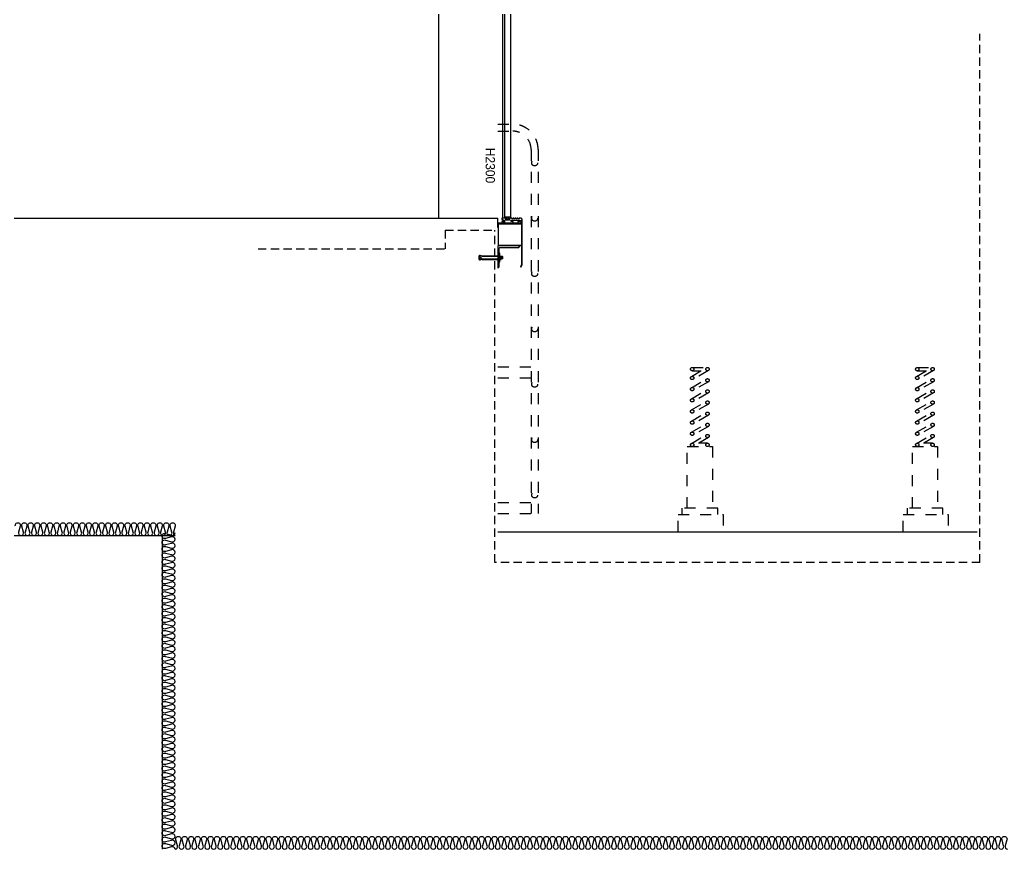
# Model space of a CAD drawing. Header units: millimetres. Extents: x -75040 to 92617, y -36837 to 48530.
# Drawn here: x 12508 to 17857, y -3420 to 1076 of the extents above; entities that cross this region are included whole.
import ezdxf

# ---------------------------------------------------------------- set-up
doc = ezdxf.new("R2010")
doc.units = ezdxf.units.MM
doc.header["$LTSCALE"] = 60
doc.linetypes.add('HID', pattern=[2.3, 1.5, -0.8])
doc.linetypes.add('HIDDEN', pattern=[2, 1, -1])
for name, color, linetype in [('A-CORE-ELEV', 5, 'Continuous'), ('A-ETC-8', 8, 'Continuous'), ('A-FIN', 6, 'Continuous'), ('A-HAT-MATL', 8, 'Continuous'), ('A-WP', 1, 'HID'), ('DOR', 4, 'Continuous'), ('ELE8_3', 8, 'Continuous'), ('STL4', 4, 'Continuous')]:
    doc.layers.add(name, color=color, linetype=linetype)
doc.layers.add('NOPLOT', color=191, linetype='Continuous', plot=False)
doc.styles.add('Gtx', font='')
doc.styles.get('Gtx').set_extended_font_data('Dotum')

# ---------------------------------------------------------------- blocks, each defined once
blk = doc.blocks.new('A$C5c2f2086')
at = {"layer": 'DOR'}
for p, q in [((258.5, 275.7), (258.5, 2599.7)), ((258.5, 2599.7), (288.5, 2599.7)), ((288.5, 2599.7), (288.5, 275.7)), ((288.4, 275.7), (258.4, 275.7)), ((268.3, 275.7), (268.3, 265.8)), ((278.3, 265.8), (278.3, 275.7)), ((268.3, 265.8), (278.3, 265.8))]:
    blk.add_line(p, q, dxfattribs=at)
at = {"layer": 'DOR', "elevation": 0}
for points in [[(-100, 2739.7), (-100, 2569.7), (-97, 2572.7), (-97, 2572.7), (-97, 2572.7), (-97, 2736.7), (-80, 2736.7), (-80, 2739.7)], [(-97, 2572.7), (-100, 2569.7), (248.4, 2569.7), (248.4, 2679.8), (235.5, 2679.8), (235.5, 2676.8), (245.4, 2676.8), (245.4, 2572.7), (-97, 2572.7)]]:
    blk.add_lwpolyline(points, close=True, dxfattribs=at)
at = {"layer": 'ELE8_3'}
for p, q in [((246, 2846.8), (163.9, 2846.8)), ((169.2, 2853.2), (174.2, 2853.2)), ((169.2, 2840.2), (169.2, 2853.2)), ((174.2, 2840.2), (169.2, 2840.2)), ((174.2, 2854.2), (174.2, 2853.2)), ((219.3, 2854.2), (174.2, 2854.2)), ((181.5, 2851.2), (174.2, 2853.2)), ((181.5, 2842.2), (174.2, 2840.2)), ((174.2, 2839.2), (174.2, 2840.2)), ((219.3, 2839.2), (174.2, 2839.2)), ((176.5, 2842.2), (176.5, 2851.2)), ((236.4, 2851.2), (176.5, 2851.2)), ((236.4, 2842.2), (176.5, 2842.2)), ((219.3, 2841.2), (178.9, 2841.2)), ((219.3, 2852.2), (180.1, 2852.2)), ((225.9, 2860.6), (227.1, 2860.6)), ((227.1, 2860.6), (227.1, 2832.6)), ((239.4, 2851.2), (236.4, 2851.2)), ((236.4, 2842.2), (239.4, 2842.2)), ((239.4, 2842.2), (239.4, 2851.2)), ((227.1, 2832.6), (225.9, 2832.6)), ((-100, 269.7), (-100, 2569.7)), ((248.4, 269.7), (248.4, 2569.7)), ((223, 243.1), (223, 121.6)), ((348, 243.1), (223, 243.1)), ((223, 240.1), (348, 240.1)), ((223, 124.6), (348, 124.6)), ((223, 121.6), (348, 121.6)), ((118.6, 45.4), (118.6, 66)), ((135, 61.7), (121.7, 67.5)), ((122.1, 59.9), (123.8, 67.5)), ((132.2, 55.7), (122.9, 58.7)), ((132.2, 55.7), (122.9, 52.7)), ((129.1, 66.8), (125.3, 68.3)), ((129.1, 66.8), (128.6, 65.6)), ((130.9, 64.7), (128.6, 65.6)), ((131.3, 65.9), (130.9, 64.7)), ((135, 64.4), (131.3, 65.9)), ((179.9, 64.4), (135, 64.4)), ((240.9, 61.7), (135, 61.7)), ((179.9, 64.4), (179.9, 62.8)), ((182.1, 62.8), (179.9, 62.8)), ((219.1, 64.4), (182.1, 64.4)), ((182.1, 64.4), (182.1, 62.8)), ((231.1, 79.7), (228.1, 79.7)), ((228.1, 79.7), (228.1, 31.7)), ((231.1, 31.7), (231.1, 79.7)), ((232.1, 65), (238.3, 65)), ((232.2, 60.8), (238.3, 60.8)), ((239.3, 48.5), (239.3, 62.9)), ((246.7, 61.7), (239.3, 61.7)), ((247.8, 60.6), (239.3, 60.6)), ((247.8, 60.6), (246.7, 61.7)), ((246.7, 49.7), (246.7, 61.7)), ((247.8, 50.8), (247.8, 60.6)), ((135, 49.7), (121.7, 43.9)), ((123.8, 43.9), (122.1, 51.5)), ((129.1, 44.6), (125.3, 43.1)), ((130.9, 46.7), (128.6, 45.8)), ((129.1, 44.6), (128.6, 45.8)), ((131.3, 45.5), (130.9, 46.7)), ((135, 47), (131.3, 45.5)), ((135, 49.7), (240.9, 49.7)), ((135, 47), (179.9, 47)), ((179.9, 47), (179.9, 48.6)), ((182.1, 48.6), (179.9, 48.6)), ((182.1, 47), (182.1, 48.6)), ((182.1, 47), (219.1, 47)), ((231.1, 31.7), (228.1, 31.7)), ((232.1, 46.4), (238.3, 46.4)), ((232.2, 50.6), (238.3, 50.6)), ((247.8, 50.8), (239.3, 50.8)), ((246.7, 49.7), (239.3, 49.7)), ((247.8, 50.8), (246.7, 49.7))]:
    blk.add_line(p, q, dxfattribs=at)
for centre, radius, start, end in [((120.8, 65.5), 2.18, 66.5713, 180), ((123.2, 59.7), 1.09, 167.4712, 252.3499), ((124.9, 67.3), 1.09, 68.1986, 167.4712), ((235.2, 62.2), 4.14, 137.6649, 170.3543), ((235.2, 63.6), 4.14, 189.6457, 222.5519), ((244.3, 55.7), 13.1, 157.1519, 202.8481), ((235.2, 62.2), 4.14, 9.6457, 42.3351), ((235.2, 63.6), 4.14, 317.4481, 350.3543), ((226.2, 55.7), 13.1, 337.1519, 22.8481), ((120.8, 45.9), 2.18, 180, 293.4287), ((123.2, 51.7), 1.09, 107.6501, 192.5288), ((124.9, 44.1), 1.09, 192.5288, 291.8014), ((235.2, 47.8), 4.14, 137.4481, 170.3543), ((235.2, 49.2), 4.14, 189.6457, 222.3351), ((235.2, 47.8), 4.14, 9.6457, 42.5519), ((235.2, 49.2), 4.14, 317.6649, 350.3543)]:
    blk.add_arc(centre, radius, start, end, dxfattribs=at)
at = {"layer": 'NOPLOT'}
blk.add_line((-79.9, 2719.7), (220.1, 2719.7), dxfattribs=at)
at = {"layer": 'STL4', "elevation": 0}
for points in [[(231.6, 2808.4), (231, 2808.7), (230.5, 2809), (230, 2809.3), (229.5, 2809.7), (228.8, 2810.3), (228.2, 2811), (227.8, 2811.5), (227.5, 2812), (227.2, 2812.5), (226.9, 2813.1), (226.5, 2813.8), (226.3, 2814.8), (226, 2815.7), (226, 2816.6), (225.9, 2817.2), (225.9, 2870.7), (220.1, 2876.6), (220.1, 2801.6), (283, 2801.6), (277.1, 2807.4), (235.7, 2807.4), (235.1, 2807.5), (234.2, 2807.5), (233.3, 2807.8), (232.4, 2808)], [(248.1, 2796.6), (342.4, 2796.6), (342.4, 2774.2), (346.4, 2774.2), (346.4, 2800.6), (244.1, 2800.6), (244.1, 2689.7), (248.1, 2689.7)], [(349.2, 2797.2), (347.4, 2797.2), (347.4, 2584), (336, 2572.6), (337.3, 2571.3), (349.2, 2583.2)], [(251.2, 2707.3), (249.3, 2707.3), (249.3, 2666), (251.2, 2666)], [(302.9, 251.6), (293, 251.6), (293, 258.6), (339.4, 258.6), (339.4, 251.6), (329.5, 251.6), (329.5, 244.7), (347.4, 244.7), (347.4, 259.9), (352.4, 259.9), (352.4, 264.8), (347.5, 269.7), (336.3, 269.7), (336.3, 266.8), (331.3, 266.8), (331.3, 269.7), (325.4, 269.7), (325.4, 266.8), (320.4, 266.8), (320.4, 269.7), (314.5, 269.7), (314.5, 266.8), (309.5, 266.8), (309.5, 269.7), (303.6, 269.7), (303.6, 266.8), (298.6, 266.8), (298.6, 269.7), (283.4, 269.7), (283.4, 258.6), (263.4, 258.6), (263.4, 269.7), (242.4, 269.7), (242.4, 262.7), (247.3, 262.7), (247.3, 251.7), (242.4, 251.7), (242.4, 244.7), (252.3, 244.7), (252.3, 259.7), (257.3, 259.7), (257.3, 244.7), (302.9, 244.7)], [(352.3, 258.9), (348.4, 258.9), (348.4, 239.7), (348.4, 17.5), (342.7, 7.7), (345.9, 5.5), (352.3, 16.4)]]:
    blk.add_lwpolyline(points, close=True, dxfattribs=at)
blk.add_lwpolyline([(340.1, 119.7), (220.1, 119.7), (220.1, 0), (228.1, 6), (228.1, 105.7, -0.416885), (234.2, 111.7), (334.1, 111.7)], format="xyb", close=True, dxfattribs=at)
at = {"layer": 'NOPLOT', "color": 1, "style": 'Gtx'}
blk.add_text('H2300', height=50, rotation=270, dxfattribs=at).set_placement((154.6, 651.9))
blk = doc.blocks.new('A$C42d741ba')
at = {"layer": 'A-CORE-ELEV', "linetype": 'HIDDEN'}
for p, q in [((71.8, 842.2), (154.9, 890.2)), ((76.3, 891.4), (159.4, 891.4)), ((76.3, 873.2), (125.6, 873.2)), ((163.9, 874.5), (80.8, 826.5)), ((71.8, 781.7), (154.9, 829.7)), ((163.9, 814), (80.8, 766)), ((71.8, 721.3), (154.9, 769.2)), ((163.9, 753.5), (80.8, 705.6)), ((71.8, 660.8), (154.9, 708.8)), ((71.8, 600.3), (154.9, 648.3)), ((163.9, 693.1), (80.8, 645.1)), ((163.9, 632.6), (80.8, 584.6)), ((71.8, 539.9), (154.9, 587.9)), ((163.9, 572.2), (80.8, 524.2)), ((71.8, 479.4), (154.9, 527.4)), ((163.9, 511.7), (80.8, 463.7)), ((49.9, 128.2), (49.9, 462.5)), ((49.9, 462.5), (185.8, 462.5)), ((159.4, 480.6), (110.1, 480.6)), ((185.8, 462.5), (185.8, 128.2)), ((214.9, 128.2), (20.8, 128.2)), ((20.8, 128.2), (20.8, 94.5)), ((214.9, 94.5), (214.9, 128.2)), ((0, 0), (0, 94.5)), ((0, 94.5), (244.2, 94.5)), ((244.2, 94.5), (244.2, 0))]:
    blk.add_line(p, q, dxfattribs=at)
for centre in [(76.3, 882.3), (159.4, 882.3), (76.3, 834.3), (159.4, 821.8), (76.3, 773.9), (159.4, 761.4), (76.3, 713.4), (159.4, 700.9), (76.3, 652.9), (159.4, 640.5), (76.3, 592.5), (159.4, 580), (76.3, 532), (159.4, 519.6), (76.3, 471.6), (159.4, 471.6)]:
    blk.add_circle(centre, 9.07, dxfattribs=at)

msp = doc.modelspace()

# ---------------------------------------------------------------- linework, layer by layer
at = {"layer": 'A-ETC-8', "linetype": 'HIDDEN'}
for p, q in [((15100, 510), (15181, 510)), ((15100, 472), (15181, 472)), ((15281, 372), (15281, -1600)), ((15319, 372), (15319, -1600)), ((15100, -804.9), (15281, -804.9)), ((15100, -864.9), (15281, -864.9)), ((15100, -1540), (15281, -1540)), ((15100, -1600), (15319, -1600))]:
    msp.add_line(p, q, dxfattribs=at)
for centre in [(15300, 300), (15300, 0), (15300, -300), (15300, -600), (15300, -900), (15300, -1200), (15300, -1500)]:
    msp.add_circle(centre, 16, dxfattribs=at)
for radius in [138, 100]:
    msp.add_arc((15181, 372), radius, 0, 90, dxfattribs=at)
at = {"layer": 'A-FIN'}
for p, q in [((11800, 0), (15100, 0)), ((15100, -50), (15100, 0)), ((15100, -1700), (17700, -1700))]:
    msp.add_line(p, q, dxfattribs=at)
at = {"layer": 'A-HAT-MATL'}
for p, q in [((9868.4, -1720), (13350, -1720)), ((13280, -1720), (13280, -3420))]:
    msp.add_line(p, q, dxfattribs=at)
at = {"layer": 'A-HAT-MATL', "elevation": 0}
for points in [[(12484.4, -1669, -1.449198), (12510.6, -1669), (12501.9, -1701, 0.524856), (12515, -1720, 0.524856), (12528.1, -1701), (12519.4, -1669, -1.449198), (12545.6, -1669), (12536.9, -1701, 0.524856), (12550, -1720, 0.524856), (12563.1, -1701), (12554.4, -1669, -1.449198), (12580.6, -1669), (12571.9, -1701, 0.524856), (12585, -1720, 0.524856), (12598.1, -1701), (12589.4, -1669, -1.449198), (12615.6, -1669), (12606.9, -1701, 0.524856), (12620, -1720, 0.524856), (12633.1, -1701), (12624.4, -1669, -1.449198), (12650.6, -1669), (12641.9, -1701, 0.524856), (12655, -1720, 0.524856), (12668.1, -1701), (12659.4, -1669, -1.449198), (12685.6, -1669), (12676.9, -1701, 0.524856), (12690, -1720, 0.524856), (12703.1, -1701), (12694.4, -1669, -1.449198), (12720.6, -1669), (12711.9, -1701, 0.524856), (12725, -1720, 0.524856), (12738.1, -1701), (12729.4, -1669, -1.449198), (12755.6, -1669), (12746.9, -1701, 0.524856), (12760, -1720, 0.524856), (12773.1, -1701), (12764.4, -1669, -1.449198), (12790.6, -1669), (12781.9, -1701, 0.524856), (12795, -1720, 0.524856), (12808.1, -1701), (12799.4, -1669, -1.449198), (12825.6, -1669), (12816.9, -1701, 0.524856), (12830, -1720, 0.524856), (12843.1, -1701), (12834.4, -1669, -1.449198), (12860.6, -1669), (12851.9, -1701, 0.524856), (12865, -1720, 0.524856), (12878.1, -1701), (12869.4, -1669, -1.449198), (12895.6, -1669), (12886.9, -1701, 0.524856), (12900, -1720, 0.524856), (12913.1, -1701), (12904.4, -1669, -1.449198), (12930.6, -1669), (12921.9, -1701, 0.524856), (12935, -1720, 0.524856), (12948.1, -1701), (12939.4, -1669, -1.449198), (12965.6, -1669), (12956.9, -1701, 0.524856), (12970, -1720, 0.524856), (12983.1, -1701), (12974.4, -1669, -1.449198), (13000.6, -1669), (12991.9, -1701, 0.524856), (13005, -1720, 0.524856), (13018.1, -1701), (13009.4, -1669, -1.449198), (13035.6, -1669), (13026.9, -1701, 0.524856), (13040, -1720, 0.524856), (13053.1, -1701), (13044.4, -1669, -1.449198), (13070.6, -1669), (13061.9, -1701, 0.524856), (13075, -1720, 0.524856), (13088.1, -1701), (13079.4, -1669, -1.449198), (13105.6, -1669), (13096.9, -1701, 0.524856), (13110, -1720, 0.524856), (13123.1, -1701), (13114.4, -1669, -1.449198), (13140.6, -1669), (13131.9, -1701, 0.524856), (13145, -1720, 0.524856), (13158.1, -1701), (13149.4, -1669, -1.449198), (13175.6, -1669), (13166.9, -1701, 0.524856), (13180, -1720, 0.524856), (13193.1, -1701), (13184.4, -1669, -1.449198), (13210.6, -1669), (13201.9, -1701, 0.524856), (13215, -1720, 0.524856), (13228.1, -1701), (13219.4, -1669, -1.449198), (13245.6, -1669), (13236.9, -1701, 0.524856), (13250, -1720, 0.524856), (13263.1, -1701), (13254.4, -1669, -1.449198), (13280.6, -1669), (13271.9, -1701, 0.524856), (13285, -1720, 0.524856), (13298.1, -1701), (13289.4, -1669, -1.449198), (13315.6, -1669), (13306.9, -1701, 0.524856), (13320, -1720, 0.524856), (13333.1, -1701), (13324.4, -1669, -1.449198), (13350.6, -1669), (13341.9, -1701, 0.413464), (13350, -1719.1)], [(13350, -3420, 0.524856), (13331, -3406.9), (13299, -3415.6, -1.449198), (13299, -3389.4), (13331, -3398.1, 0.524856), (13350, -3385, 0.524856), (13331, -3371.9), (13299, -3380.6, -1.449198), (13299, -3354.4), (13331, -3363.1, 0.524856), (13350, -3350, 0.524856), (13331, -3336.9), (13299, -3345.6, -1.449198), (13299, -3319.4), (13331, -3328.1, 0.524856), (13350, -3315, 0.524856), (13331, -3301.9), (13299, -3310.6, -1.449198), (13299, -3284.4), (13331, -3293.1, 0.524856), (13350, -3280, 0.524856), (13331, -3266.9), (13299, -3275.6, -1.449198), (13299, -3249.4), (13331, -3258.1, 0.524856), (13350, -3245, 0.524856), (13331, -3231.9), (13299, -3240.6, -1.449198), (13299, -3214.4), (13331, -3223.1, 0.524856), (13350, -3210, 0.524856), (13331, -3196.9), (13299, -3205.6, -1.449198), (13299, -3179.4), (13331, -3188.1, 0.524856), (13350, -3175, 0.524856), (13331, -3161.9), (13299, -3170.6, -1.449198), (13299, -3144.4), (13331, -3153.1, 0.524856), (13350, -3140, 0.524856), (13331, -3126.9), (13299, -3135.6, -1.449198), (13299, -3109.4), (13331, -3118.1, 0.524856), (13350, -3105, 0.524856), (13331, -3091.9), (13299, -3100.6, -1.449198), (13299, -3074.4), (13331, -3083.1, 0.524856), (13350, -3070, 0.524856), (13331, -3056.9), (13299, -3065.6, -1.449198), (13299, -3039.4), (13331, -3048.1, 0.524856), (13350, -3035, 0.524856), (13331, -3021.9), (13299, -3030.6, -1.449198), (13299, -3004.4), (13331, -3013.1, 0.524856), (13350, -3000, 0.524856), (13331, -2986.9), (13299, -2995.6, -1.449198), (13299, -2969.4), (13331, -2978.1, 0.524856), (13350, -2965, 0.524856), (13331, -2951.9), (13299, -2960.6, -1.449198), (13299, -2934.4), (13331, -2943.1, 0.524856), (13350, -2930, 0.524856), (13331, -2916.9), (13299, -2925.6, -1.449198), (13299, -2899.4), (13331, -2908.1, 0.524856), (13350, -2895, 0.524856), (13331, -2881.9), (13299, -2890.6, -1.449198), (13299, -2864.4), (13331, -2873.1, 0.524856), (13350, -2860, 0.524856), (13331, -2846.9), (13299, -2855.6, -1.449198), (13299, -2829.4), (13331, -2838.1, 0.524856), (13350, -2825, 0.524856), (13331, -2811.9), (13299, -2820.6, -1.449198), (13299, -2794.4), (13331, -2803.1, 0.524856), (13350, -2790, 0.524856), (13331, -2776.9), (13299, -2785.6, -1.449198), (13299, -2759.4), (13331, -2768.1, 0.524856), (13350, -2755, 0.524856), (13331, -2741.9), (13299, -2750.6, -1.449198), (13299, -2724.4), (13331, -2733.1, 0.524856), (13350, -2720, 0.524856), (13331, -2706.9), (13299, -2715.6, -1.449198), (13299, -2689.4), (13331, -2698.1, 0.524856), (13350, -2685, 0.524856), (13331, -2671.9), (13299, -2680.6, -1.449198), (13299, -2654.4), (13331, -2663.1, 0.524856), (13350, -2650, 0.524856), (13331, -2636.9), (13299, -2645.6, -1.449198), (13299, -2619.4), (13331, -2628.1, 0.524856), (13350, -2615, 0.524856), (13331, -2601.9), (13299, -2610.6, -1.449198), (13299, -2584.4), (13331, -2593.1, 0.524856), (13350, -2580, 0.524856), (13331, -2566.9), (13299, -2575.6, -1.449198), (13299, -2549.4), (13331, -2558.1, 0.524856), (13350, -2545, 0.524856), (13331, -2531.9), (13299, -2540.6, -1.449198), (13299, -2514.4), (13331, -2523.1, 0.524856), (13350, -2510, 0.524856), (13331, -2496.9), (13299, -2505.6, -1.449198), (13299, -2479.4), (13331, -2488.1, 0.524856), (13350, -2475, 0.524856), (13331, -2461.9), (13299, -2470.6, -1.449198), (13299, -2444.4), (13331, -2453.1, 0.524856), (13350, -2440, 0.524856), (13331, -2426.9), (13299, -2435.6, -1.449198), (13299, -2409.4), (13331, -2418.1, 0.524856), (13350, -2405, 0.524856), (13331, -2391.9), (13299, -2400.6, -1.449198), (13299, -2374.4), (13331, -2383.1, 0.524856), (13350, -2370, 0.524856), (13331, -2356.9), (13299, -2365.6, -1.449198), (13299, -2339.4), (13331, -2348.1, 0.524856), (13350, -2335, 0.524856), (13331, -2321.9), (13299, -2330.6, -1.449198), (13299, -2304.4), (13331, -2313.1, 0.524856), (13350, -2300, 0.524856), (13331, -2286.9), (13299, -2295.6, -1.449198), (13299, -2269.4), (13331, -2278.1, 0.524856), (13350, -2265, 0.524856), (13331, -2251.9), (13299, -2260.6, -1.449198), (13299, -2234.4), (13331, -2243.1, 0.524856), (13350, -2230, 0.524856), (13331, -2216.9), (13299, -2225.6, -1.449198), (13299, -2199.4), (13331, -2208.1, 0.524856), (13350, -2195, 0.524856), (13331, -2181.9), (13299, -2190.6, -1.449198), (13299, -2164.4), (13331, -2173.1, 0.524856), (13350, -2160, 0.524856), (13331, -2146.9), (13299, -2155.6, -1.449198), (13299, -2129.4), (13331, -2138.1, 0.524856), (13350, -2125, 0.524856), (13331, -2111.9), (13299, -2120.6, -1.449198), (13299, -2094.4), (13331, -2103.1, 0.524856), (13350, -2090, 0.524856), (13331, -2076.9), (13299, -2085.6, -1.449198), (13299, -2059.4), (13331, -2068.1, 0.524856), (13350, -2055, 0.524856), (13331, -2041.9), (13299, -2050.6, -1.449198), (13299, -2024.4), (13331, -2033.1, 0.524856), (13350, -2020, 0.524856), (13331, -2006.9), (13299, -2015.6, -1.449198), (13299, -1989.4), (13331, -1998.1, 0.524856), (13350, -1985, 0.524856), (13331, -1971.9), (13299, -1980.6, -1.449198), (13299, -1954.4), (13331, -1963.1, 0.524856), (13350, -1950, 0.524856), (13331, -1936.9), (13299, -1945.6, -1.449198), (13299, -1919.4), (13331, -1928.1, 0.524856), (13350, -1915, 0.524856), (13331, -1901.9), (13299, -1910.6, -1.449198), (13299, -1884.4), (13331, -1893.1, 0.524856), (13350, -1880, 0.524856), (13331, -1866.9), (13299, -1875.6, -1.449198), (13299, -1849.4), (13331, -1858.1, 0.524856), (13350, -1845, 0.524856), (13331, -1831.9), (13299, -1840.6, -1.449198), (13299, -1814.4), (13331, -1823.1, 0.524856), (13350, -1810, 0.524856), (13331, -1796.9), (13299, -1805.6, -1.449198), (13299, -1779.4), (13331, -1788.1, 0.524856), (13350, -1775, 0.524856), (13331, -1761.9), (13299, -1770.6, -1.449198), (13299, -1744.4), (13331, -1753.1, 0.524856), (13350, -1740, 0.524856), (13331, -1726.9), (13299, -1735.6, -1.449198), (13299, -1709.4), (13331, -1718.1, 0.524856), (13350, -1705)]]:
    msp.add_lwpolyline(points, format="xyb", dxfattribs=at)
at = {"layer": 'A-HAT-MATL'}
msp.add_lwpolyline([(13350, -3420, 0.524856), (13363.1, -3401), (13354.4, -3369, -1.449198), (13380.6, -3369), (13371.9, -3401, 0.524856), (13385, -3420, 0.524856), (13398.1, -3401), (13389.4, -3369, -1.449198), (13415.6, -3369), (13406.9, -3401, 0.524856), (13420, -3420, 0.524856), (13433.1, -3401), (13424.4, -3369, -1.449198), (13450.6, -3369), (13441.9, -3401, 0.524856), (13455, -3420, 0.524856), (13468.1, -3401), (13459.4, -3369, -1.449198), (13485.6, -3369), (13476.9, -3401, 0.524856), (13490, -3420, 0.524856), (13503.1, -3401), (13494.4, -3369, -1.449198), (13520.6, -3369), (13511.9, -3401, 0.524856), (13525, -3420, 0.524856), (13538.1, -3401), (13529.4, -3369, -1.449198), (13555.6, -3369), (13546.9, -3401, 0.524856), (13560, -3420, 0.524856), (13573.1, -3401), (13564.4, -3369, -1.449198), (13590.6, -3369), (13581.9, -3401, 0.524856), (13595, -3420, 0.524856), (13608.1, -3401), (13599.4, -3369, -1.449198), (13625.6, -3369), (13616.9, -3401, 0.524856), (13630, -3420, 0.524856), (13643.1, -3401), (13634.4, -3369, -1.449198), (13660.6, -3369), (13651.9, -3401, 0.524856), (13665, -3420, 0.524856), (13678.1, -3401), (13669.4, -3369, -1.449198), (13695.6, -3369), (13686.9, -3401, 0.524856), (13700, -3420, 0.524856), (13713.1, -3401), (13704.4, -3369, -1.449198), (13730.6, -3369), (13721.9, -3401, 0.524856), (13735, -3420, 0.524856), (13748.1, -3401), (13739.4, -3369, -1.449198), (13765.6, -3369), (13756.9, -3401, 0.524856), (13770, -3420, 0.524856), (13783.1, -3401), (13774.4, -3369, -1.449198), (13800.6, -3369), (13791.9, -3401, 0.524856), (13805, -3420, 0.524856), (13818.1, -3401), (13809.4, -3369, -1.449198), (13835.6, -3369), (13826.9, -3401, 0.524856), (13840, -3420, 0.524856), (13853.1, -3401), (13844.4, -3369, -1.449198), (13870.6, -3369), (13861.9, -3401, 0.524856), (13875, -3420, 0.524856), (13888.1, -3401), (13879.4, -3369, -1.449198), (13905.6, -3369), (13896.9, -3401, 0.524856), (13910, -3420, 0.524856), (13923.1, -3401), (13914.4, -3369, -1.449198), (13940.6, -3369), (13931.9, -3401, 0.524856), (13945, -3420, 0.524856), (13958.1, -3401), (13949.4, -3369, -1.449198), (13975.6, -3369), (13966.9, -3401, 0.524856), (13980, -3420, 0.524856), (13993.1, -3401), (13984.4, -3369, -1.449198), (14010.6, -3369), (14001.9, -3401, 0.524856), (14015, -3420, 0.524856), (14028.1, -3401), (14019.4, -3369, -1.449198), (14045.6, -3369), (14036.9, -3401, 0.524856), (14050, -3420, 0.524856), (14063.1, -3401), (14054.4, -3369, -1.449198), (14080.6, -3369), (14071.9, -3401, 0.524856), (14085, -3420, 0.524856), (14098.1, -3401), (14089.4, -3369, -1.449198), (14115.6, -3369), (14106.9, -3401, 0.524856), (14120, -3420, 0.524856), (14133.1, -3401), (14124.4, -3369, -1.449198), (14150.6, -3369), (14141.9, -3401, 0.524856), (14155, -3420, 0.524856), (14168.1, -3401), (14159.4, -3369, -1.449198), (14185.6, -3369), (14176.9, -3401, 0.524856), (14190, -3420, 0.524856), (14203.1, -3401), (14194.4, -3369, -1.449198), (14220.6, -3369), (14211.9, -3401, 0.524856), (14225, -3420, 0.524856), (14238.1, -3401), (14229.4, -3369, -1.449198), (14255.6, -3369), (14246.9, -3401, 0.524856), (14260, -3420, 0.524856), (14273.1, -3401), (14264.4, -3369, -1.449198), (14290.6, -3369), (14281.9, -3401, 0.524856), (14295, -3420, 0.524856), (14308.1, -3401), (14299.4, -3369, -1.449198), (14325.6, -3369), (14316.9, -3401, 0.524856), (14330, -3420, 0.524856), (14343.1, -3401), (14334.4, -3369, -1.449198), (14360.6, -3369), (14351.9, -3401, 0.524856), (14365, -3420, 0.524856), (14378.1, -3401), (14369.4, -3369, -1.449198), (14395.6, -3369), (14386.9, -3401, 0.524856), (14400, -3420, 0.524856), (14413.1, -3401), (14404.4, -3369, -1.449198), (14430.6, -3369), (14421.9, -3401, 0.524856), (14435, -3420, 0.524856), (14448.1, -3401), (14439.4, -3369, -1.449198), (14465.6, -3369), (14456.9, -3401, 0.524856), (14470, -3420, 0.524856), (14483.1, -3401), (14474.4, -3369, -1.449198), (14500.6, -3369), (14491.9, -3401, 0.524856), (14505, -3420, 0.524856), (14518.1, -3401), (14509.4, -3369, -1.449198), (14535.6, -3369), (14526.9, -3401, 0.524856), (14540, -3420, 0.524856), (14553.1, -3401), (14544.4, -3369, -1.449198), (14570.6, -3369), (14561.9, -3401, 0.524856), (14575, -3420, 0.524856), (14588.1, -3401), (14579.4, -3369, -1.449198), (14605.6, -3369), (14596.9, -3401, 0.524856), (14610, -3420, 0.524856), (14623.1, -3401), (14614.4, -3369, -1.449198), (14640.6, -3369), (14631.9, -3401, 0.524856), (14645, -3420, 0.524856), (14658.1, -3401), (14649.4, -3369, -1.449198), (14675.6, -3369), (14666.9, -3401, 0.524856), (14680, -3420, 0.524856), (14693.1, -3401), (14684.4, -3369, -1.449198), (14710.6, -3369), (14701.9, -3401, 0.524856), (14715, -3420, 0.524856), (14728.1, -3401), (14719.4, -3369, -1.449198), (14745.6, -3369), (14736.9, -3401, 0.524856), (14750, -3420, 0.524856), (14763.1, -3401), (14754.4, -3369, -1.449198), (14780.6, -3369), (14771.9, -3401, 0.524856), (14785, -3420, 0.524856), (14798.1, -3401), (14789.4, -3369, -1.449198), (14815.6, -3369), (14806.9, -3401, 0.524856), (14820, -3420, 0.524856), (14833.1, -3401), (14824.4, -3369, -1.449198), (14850.6, -3369), (14841.9, -3401, 0.524856), (14855, -3420, 0.524856), (14868.1, -3401), (14859.4, -3369, -1.449198), (14885.6, -3369), (14876.9, -3401, 0.524856), (14890, -3420, 0.524856), (14903.1, -3401), (14894.4, -3369, -1.449198), (14920.6, -3369), (14911.9, -3401, 0.524856), (14925, -3420, 0.524856), (14938.1, -3401), (14929.4, -3369, -1.449198), (14955.6, -3369), (14946.9, -3401, 0.524856), (14960, -3420, 0.524856), (14973.1, -3401), (14964.4, -3369, -1.449198), (14990.6, -3369), (14981.9, -3401, 0.524856), (14995, -3420, 0.524856), (15008.1, -3401), (14999.4, -3369, -1.449198), (15025.6, -3369), (15016.9, -3401, 0.524856), (15030, -3420, 0.524856), (15043.1, -3401), (15034.4, -3369, -1.449198), (15060.6, -3369), (15051.9, -3401, 0.524856), (15065, -3420, 0.524856), (15078.1, -3401), (15069.4, -3369, -1.449198), (15095.6, -3369), (15086.9, -3401, 0.524856), (15100, -3420, 0.524856), (15113.1, -3401), (15104.4, -3369, -1.449198), (15130.6, -3369), (15121.9, -3401, 0.524856), (15135, -3420, 0.524856), (15148.1, -3401), (15139.4, -3369, -1.449198), (15165.6, -3369), (15156.9, -3401, 0.524856), (15170, -3420, 0.524856), (15183.1, -3401), (15174.4, -3369, -1.449198), (15200.6, -3369), (15191.9, -3401, 0.524856), (15205, -3420, 0.524856), (15218.1, -3401), (15209.4, -3369, -1.449198), (15235.6, -3369), (15226.9, -3401, 0.524856), (15240, -3420, 0.524856), (15253.1, -3401), (15244.4, -3369, -1.449198), (15270.6, -3369), (15261.9, -3401, 0.524856), (15275, -3420, 0.524856), (15288.1, -3401), (15279.4, -3369, -1.449198), (15305.6, -3369), (15296.9, -3401, 0.524856), (15310, -3420, 0.524856), (15323.1, -3401), (15314.4, -3369, -1.449198), (15340.6, -3369), (15331.9, -3401, 0.524856), (15345, -3420, 0.524856), (15358.1, -3401), (15349.4, -3369, -1.449198), (15375.6, -3369), (15366.9, -3401, 0.524856), (15380, -3420, 0.524856), (15393.1, -3401), (15384.4, -3369, -1.449198), (15410.6, -3369), (15401.9, -3401, 0.524856), (15415, -3420, 0.524856), (15428.1, -3401), (15419.4, -3369, -1.449198), (15445.6, -3369), (15436.9, -3401, 0.524856), (15450, -3420, 0.524856), (15463.1, -3401), (15454.4, -3369, -1.449198), (15480.6, -3369), (15471.9, -3401, 0.524856), (15485, -3420, 0.524856), (15498.1, -3401), (15489.4, -3369, -1.449198), (15515.6, -3369), (15506.9, -3401, 0.524856), (15520, -3420, 0.524856), (15533.1, -3401), (15524.4, -3369, -1.449198), (15550.6, -3369), (15541.9, -3401, 0.524856), (15555, -3420, 0.524856), (15568.1, -3401), (15559.4, -3369, -1.449198), (15585.6, -3369), (15576.9, -3401, 0.524856), (15590, -3420, 0.524856), (15603.1, -3401), (15594.4, -3369, -1.449198), (15620.6, -3369), (15611.9, -3401, 0.524856), (15625, -3420, 0.524856), (15638.1, -3401), (15629.4, -3369, -1.449198), (15655.6, -3369), (15646.9, -3401, 0.524856), (15660, -3420, 0.524856), (15673.1, -3401), (15664.4, -3369, -1.449198), (15690.6, -3369), (15681.9, -3401, 0.524856), (15695, -3420, 0.524856), (15708.1, -3401), (15699.4, -3369, -1.449198), (15725.6, -3369), (15716.9, -3401, 0.524856), (15730, -3420, 0.524856), (15743.1, -3401), (15734.4, -3369, -1.449198), (15760.6, -3369), (15751.9, -3401, 0.524856), (15765, -3420, 0.524856), (15778.1, -3401), (15769.4, -3369, -1.449198), (15795.6, -3369), (15786.9, -3401, 0.524856), (15800, -3420, 0.524856), (15813.1, -3401), (15804.4, -3369, -1.449198), (15830.6, -3369), (15821.9, -3401, 0.524856), (15835, -3420, 0.524856), (15848.1, -3401), (15839.4, -3369, -1.449198), (15865.6, -3369), (15856.9, -3401, 0.524856), (15870, -3420, 0.524856), (15883.1, -3401), (15874.4, -3369, -1.449198), (15900.6, -3369), (15891.9, -3401, 0.524856), (15905, -3420, 0.524856), (15918.1, -3401), (15909.4, -3369, -1.449198), (15935.6, -3369), (15926.9, -3401, 0.524856), (15940, -3420, 0.524856), (15953.1, -3401), (15944.4, -3369, -1.449198), (15970.6, -3369), (15961.9, -3401, 0.524856), (15975, -3420, 0.524856), (15988.1, -3401), (15979.4, -3369, -1.449198), (16005.6, -3369), (15996.9, -3401, 0.524856), (16010, -3420, 0.524856), (16023.1, -3401), (16014.4, -3369, -1.449198), (16040.6, -3369), (16031.9, -3401, 0.524856), (16045, -3420, 0.524856), (16058.1, -3401), (16049.4, -3369, -1.449198), (16075.6, -3369), (16066.9, -3401, 0.524856), (16080, -3420, 0.524856), (16093.1, -3401), (16084.4, -3369, -1.449198), (16110.6, -3369), (16101.9, -3401, 0.524856), (16115, -3420, 0.524856), (16128.1, -3401), (16119.4, -3369, -1.449198), (16145.6, -3369), (16136.9, -3401, 0.524856), (16150, -3420, 0.524856), (16163.1, -3401), (16154.4, -3369, -1.449198), (16180.6, -3369), (16171.9, -3401, 0.524856), (16185, -3420, 0.524856), (16198.1, -3401), (16189.4, -3369, -1.449198), (16215.6, -3369), (16206.9, -3401, 0.524856), (16220, -3420, 0.524856), (16233.1, -3401), (16224.4, -3369, -1.449198), (16250.6, -3369), (16241.9, -3401, 0.524856), (16255, -3420, 0.524856), (16268.1, -3401), (16259.4, -3369, -1.449198), (16285.6, -3369), (16276.9, -3401, 0.524856), (16290, -3420, 0.524856), (16303.1, -3401), (16294.4, -3369, -1.449198), (16320.6, -3369), (16311.9, -3401, 0.524856), (16325, -3420, 0.524856), (16338.1, -3401), (16329.4, -3369, -1.449198), (16355.6, -3369), (16346.9, -3401, 0.524856), (16360, -3420, 0.524856), (16373.1, -3401), (16364.4, -3369, -1.449198), (16390.6, -3369), (16381.9, -3401, 0.524856), (16395, -3420, 0.524856), (16408.1, -3401), (16399.4, -3369, -1.449198), (16425.6, -3369), (16416.9, -3401, 0.524856), (16430, -3420, 0.524856), (16443.1, -3401), (16434.4, -3369, -1.449198), (16460.6, -3369), (16451.9, -3401, 0.524856), (16465, -3420, 0.524856), (16478.1, -3401), (16469.4, -3369, -1.449198), (16495.6, -3369), (16486.9, -3401, 0.524856), (16500, -3420, 0.524856), (16513.1, -3401), (16504.4, -3369, -1.449198), (16530.6, -3369), (16521.9, -3401, 0.524856), (16535, -3420, 0.524856), (16548.1, -3401), (16539.4, -3369, -1.449198), (16565.6, -3369), (16556.9, -3401, 0.524856), (16570, -3420, 0.524856), (16583.1, -3401), (16574.4, -3369, -1.449198), (16600.6, -3369), (16591.9, -3401, 0.524856), (16605, -3420, 0.524856), (16618.1, -3401), (16609.4, -3369, -1.449198), (16635.6, -3369), (16626.9, -3401, 0.524856), (16640, -3420, 0.524856), (16653.1, -3401), (16644.4, -3369, -1.449198), (16670.6, -3369), (16661.9, -3401, 0.524856), (16675, -3420, 0.524856), (16688.1, -3401), (16679.4, -3369, -1.449198), (16705.6, -3369), (16696.9, -3401, 0.524856), (16710, -3420, 0.524856), (16723.1, -3401), (16714.4, -3369, -1.449198), (16740.6, -3369), (16731.9, -3401, 0.524856), (16745, -3420, 0.524856), (16758.1, -3401), (16749.4, -3369, -1.449198), (16775.6, -3369), (16766.9, -3401, 0.524856), (16780, -3420, 0.524856), (16793.1, -3401), (16784.4, -3369, -1.449198), (16810.6, -3369), (16801.9, -3401, 0.524856), (16815, -3420, 0.524856), (16828.1, -3401), (16819.4, -3369, -1.449198), (16845.6, -3369), (16836.9, -3401, 0.524856), (16850, -3420, 0.524856), (16863.1, -3401), (16854.4, -3369, -1.449198), (16880.6, -3369), (16871.9, -3401, 0.524856), (16885, -3420, 0.524856), (16898.1, -3401), (16889.4, -3369, -1.449198), (16915.6, -3369), (16906.9, -3401, 0.524856), (16920, -3420, 0.524856), (16933.1, -3401), (16924.4, -3369, -1.449198), (16950.6, -3369), (16941.9, -3401, 0.524856), (16955, -3420, 0.524856), (16968.1, -3401), (16959.4, -3369, -1.449198), (16985.6, -3369), (16976.9, -3401, 0.524856), (16990, -3420, 0.524856), (17003.1, -3401), (16994.4, -3369, -1.449198), (17020.6, -3369), (17011.9, -3401, 0.524856), (17025, -3420, 0.524856), (17038.1, -3401), (17029.4, -3369, -1.449198), (17055.6, -3369), (17046.9, -3401, 0.524856), (17060, -3420, 0.524856), (17073.1, -3401), (17064.4, -3369, -1.449198), (17090.6, -3369), (17081.9, -3401, 0.524856), (17095, -3420, 0.524856), (17108.1, -3401), (17099.4, -3369, -1.449198), (17125.6, -3369), (17116.9, -3401, 0.524856), (17130, -3420, 0.524856), (17143.1, -3401), (17134.4, -3369, -1.449198), (17160.6, -3369), (17151.9, -3401, 0.524856), (17165, -3420, 0.524856), (17178.1, -3401), (17169.4, -3369, -1.449198), (17195.6, -3369), (17186.9, -3401, 0.524856), (17200, -3420, 0.524856), (17213.1, -3401), (17204.4, -3369, -1.449198), (17230.6, -3369), (17221.9, -3401, 0.524856), (17235, -3420, 0.524856), (17248.1, -3401), (17239.4, -3369, -1.449198), (17265.6, -3369), (17256.9, -3401, 0.524856), (17270, -3420, 0.524856), (17283.1, -3401), (17274.4, -3369, -1.449198), (17300.6, -3369), (17291.9, -3401, 0.524856), (17305, -3420, 0.524856), (17318.1, -3401), (17309.4, -3369, -1.449198), (17335.6, -3369), (17326.9, -3401, 0.524856), (17340, -3420, 0.524856), (17353.1, -3401), (17344.4, -3369, -1.449198), (17370.6, -3369), (17361.9, -3401, 0.524856), (17375, -3420, 0.524856), (17388.1, -3401), (17379.4, -3369, -1.449198), (17405.6, -3369), (17396.9, -3401, 0.524856), (17410, -3420, 0.524856), (17423.1, -3401), (17414.4, -3369, -1.449198), (17440.6, -3369), (17431.9, -3401, 0.524856), (17445, -3420, 0.524856), (17458.1, -3401), (17449.4, -3369, -1.449198), (17475.6, -3369), (17466.9, -3401, 0.524856), (17480, -3420, 0.524856), (17493.1, -3401), (17484.4, -3369, -1.449198), (17510.6, -3369), (17501.9, -3401, 0.524856), (17515, -3420, 0.524856), (17528.1, -3401), (17519.4, -3369, -1.449198), (17545.6, -3369), (17536.9, -3401, 0.524856), (17550, -3420, 0.524856), (17563.1, -3401), (17554.4, -3369, -1.449198), (17580.6, -3369), (17571.9, -3401, 0.524856), (17585, -3420, 0.524856), (17598.1, -3401), (17589.4, -3369, -1.449198), (17615.6, -3369), (17606.9, -3401, 0.524856), (17620, -3420, 0.524856), (17633.1, -3401), (17624.4, -3369, -1.449198), (17650.6, -3369), (17641.9, -3401, 0.524856), (17655, -3420, 0.524856), (17668.1, -3401), (17659.4, -3369, -1.449198), (17685.6, -3369), (17676.9, -3401, 0.524856), (17690, -3420, 0.524856), (17703.1, -3401), (17694.4, -3369, -1.449198), (17720.6, -3369), (17711.9, -3401, 0.524856), (17725, -3420, 0.524856), (17738.1, -3401), (17729.4, -3369, -1.449198), (17755.6, -3369), (17746.9, -3401, 0.524856), (17760, -3420, 0.524856), (17773.1, -3401), (17764.4, -3369, -1.449198), (17790.6, -3369), (17781.9, -3401, 0.524856), (17795, -3420, 0.524856), (17808.1, -3401), (17799.4, -3369, -1.449198), (17825.6, -3369), (17816.9, -3401, 0.524856), (17830, -3420, 0.524856), (17843.1, -3401), (17834.4, -3369, -1.449198), (17860.6, -3369), (17851.9, -3401, 0.524856), (17865, -3420, 0.524856)], format="xyb", dxfattribs=at)
at = {"layer": 'A-WP', "ltscale": 0.5}
for p, q in [((17715, -1865), (17715, 1000)), ((14815, -65), (14815, -165)), ((14815, -65), (15085, -65)), ((15085, -1865), (15085, -65)), ((13800, -165), (14815, -165)), ((17715, -1865), (15085, -1865))]:
    msp.add_line(p, q, dxfattribs=at)

# ---------------------------------------------------------------- block references
at = {"layer": 'A-CORE-ELEV'}
for p in [(16078.1, -1700, 0), (17298.7, -1700)]:
    msp.add_blockref('A$C42d741ba', p, dxfattribs=at)
at = {"layer": 'STL4'}
msp.add_blockref('A$C5c2f2086', (14879.9, -269.7), dxfattribs=at)

doc.saveas('drawing.dxf')
